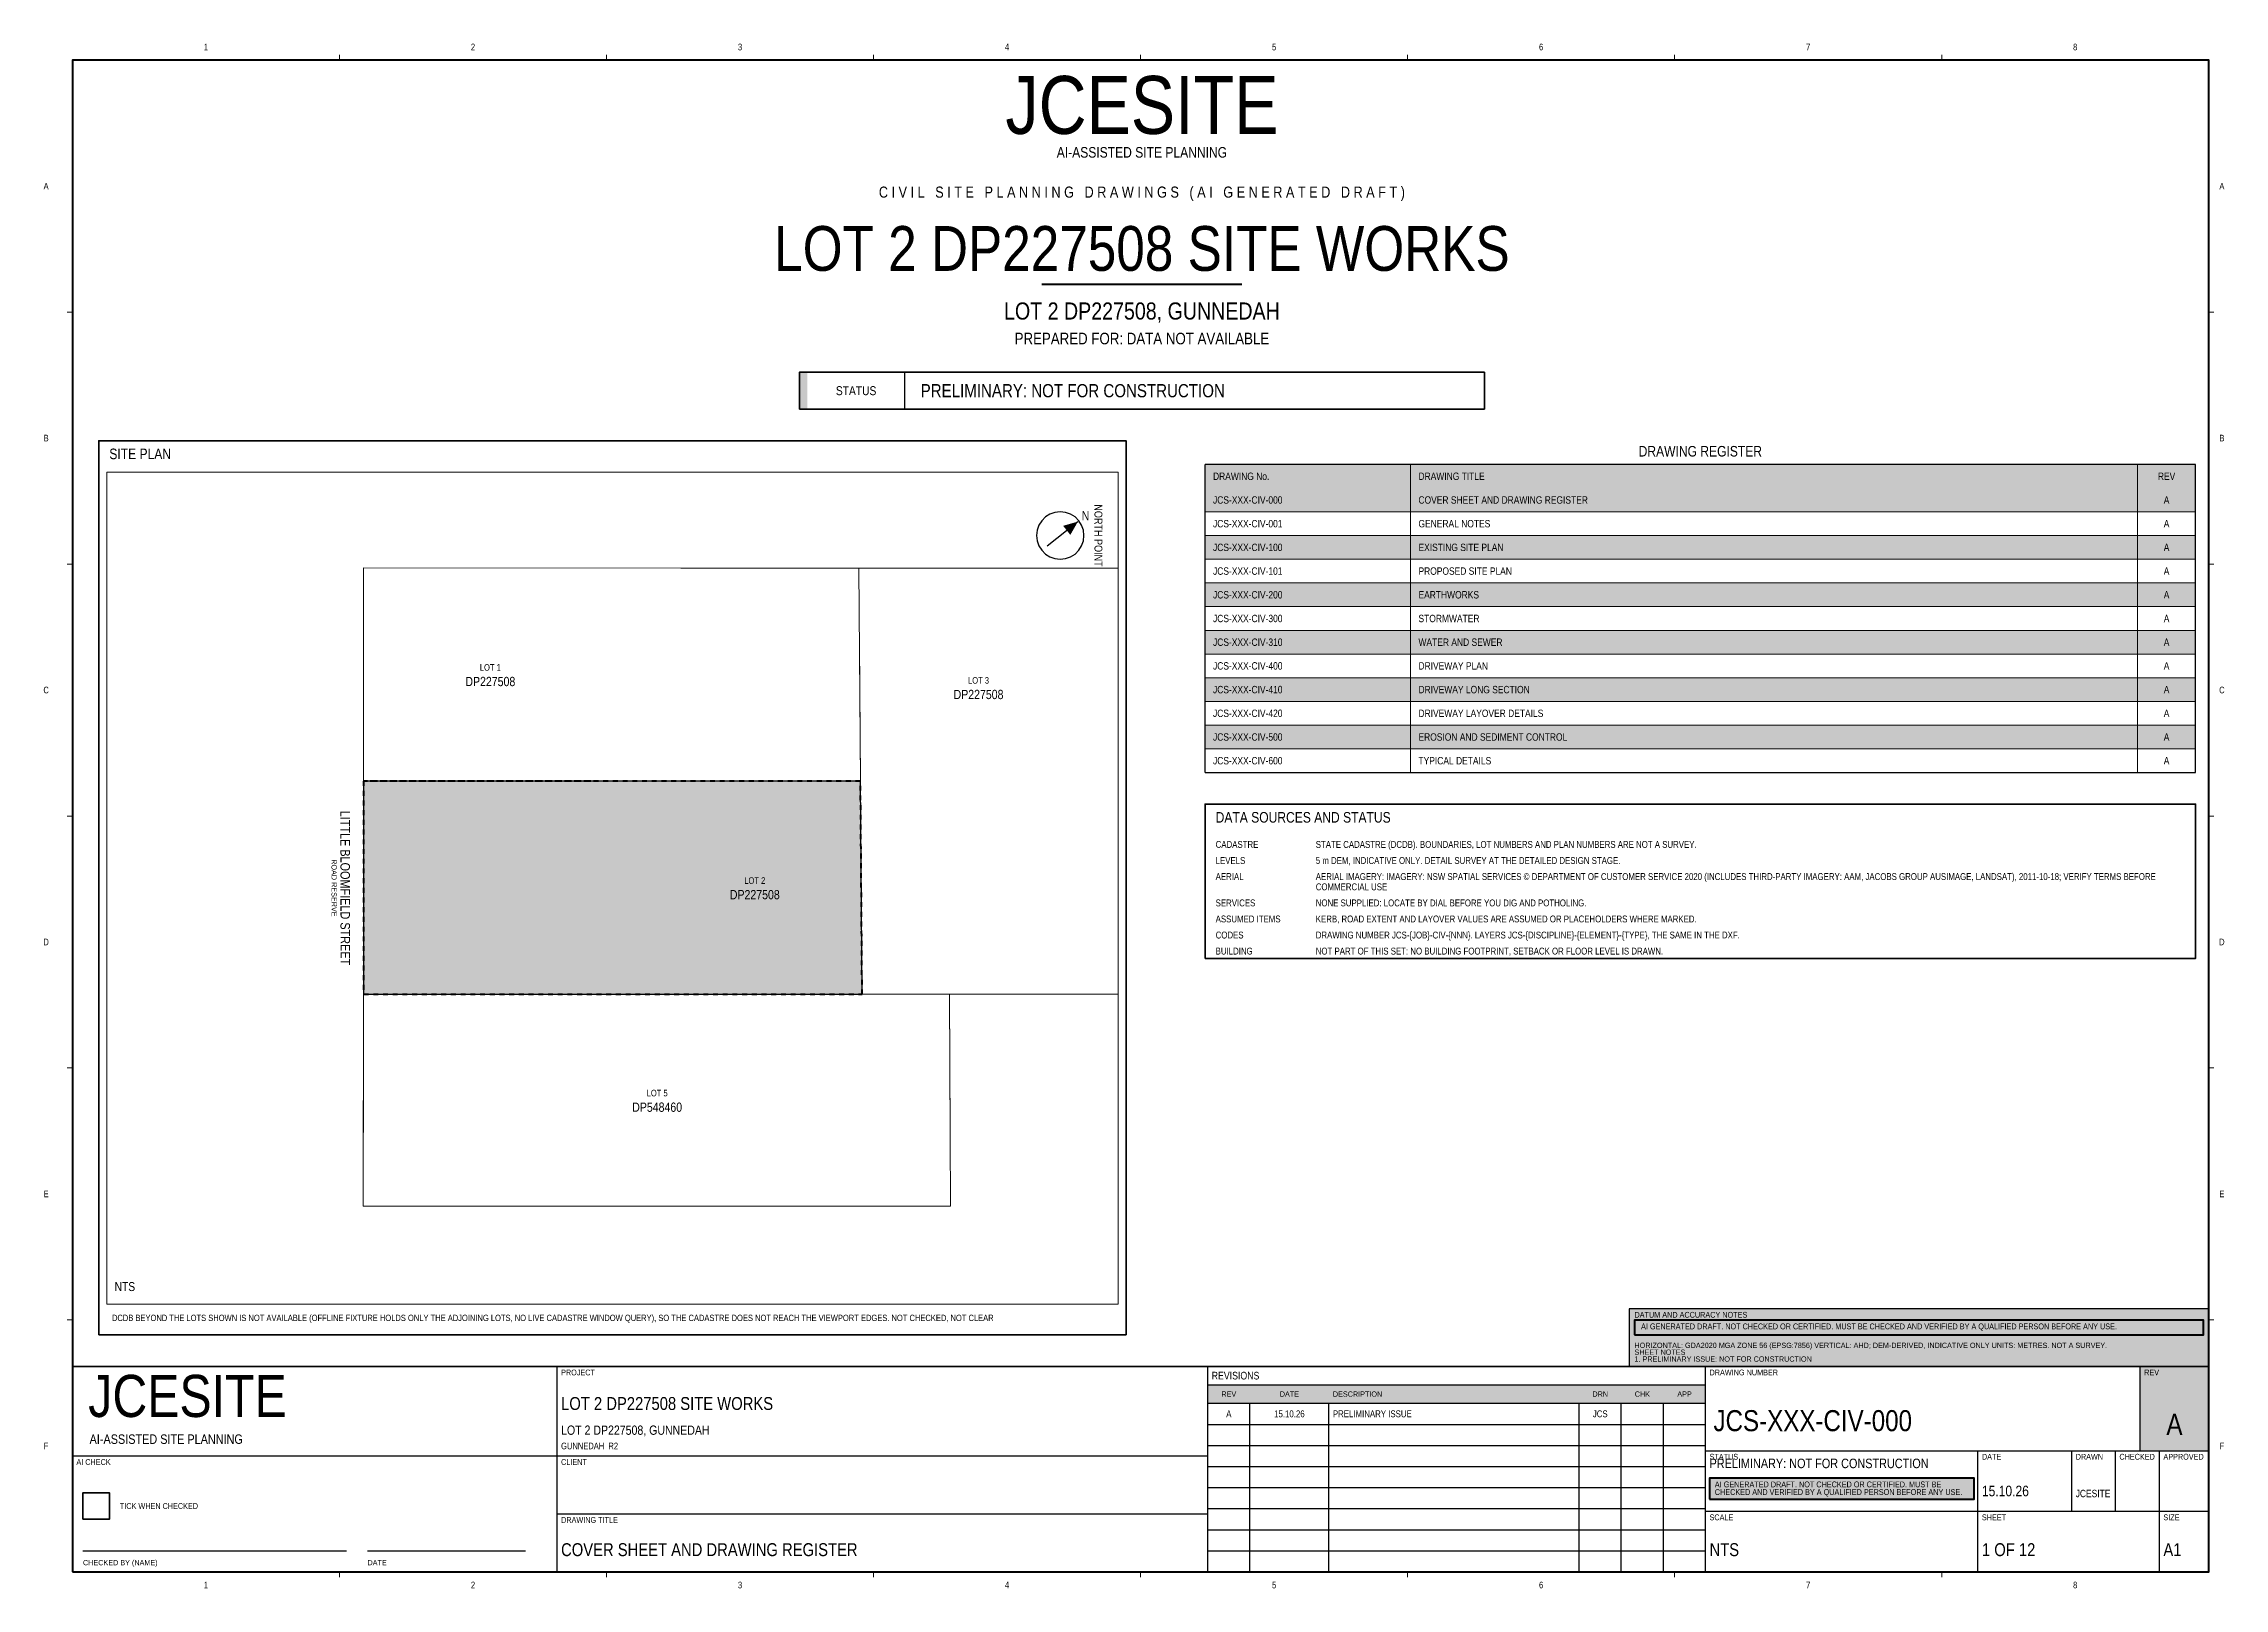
# Paper-space layout 'C000' of a CAD drawing. Header units: metres, sheet in millimetres. Extents: x 9 to 837, y 4 to 590.
# The model-space entities are those that its viewports show. They can reach past a viewport. Long polylines and large blocks are cut down to what shows.
import ezdxf
from ezdxf.enums import TextEntityAlignment as Align

# ---------------------------------------------------------------- set-up
doc = ezdxf.new("R2010")
doc.units = ezdxf.units.M
doc.header["$LTSCALE"] = 2.5
doc.linetypes.add('JCS_BDY', pattern=[5.896, 2.948, -2.948])
for name, color, linetype, lineweight in [('JCS-ANNO-DATA-TEXT', 1, 'CONTINUOUS', 35), ('JCS-ANNO-NOTE-TEXT', 7, 'CONTINUOUS', 18), ('JCS-ANNO-NRTH-HATCH', 7, 'CONTINUOUS', 18), ('JCS-ANNO-NRTH-LINE', 7, 'CONTINUOUS', 18), ('JCS-ANNO-NRTH-TEXT', 7, 'CONTINUOUS', 18), ('JCS-FRAM-AICK-HATCH', 1, 'CONTINUOUS', 35), ('JCS-FRAM-AICK-LINE', 1, 'CONTINUOUS', 35), ('JCS-FRAM-AICK-TEXT', 1, 'CONTINUOUS', 35), ('JCS-FRAM-GRID-LINE', 8, 'CONTINUOUS', 9), ('JCS-FRAM-GRID-TEXT', 8, 'CONTINUOUS', 9), ('JCS-FRAM-TABL-HATCH', 7, 'CONTINUOUS', 18), ('JCS-FRAM-TABL-LINE', 7, 'CONTINUOUS', 18), ('JCS-FRAM-TABL-TEXT', 7, 'CONTINUOUS', 18), ('JCS-FRAM-TTLB-HATCH', 7, 'CONTINUOUS', 25), ('JCS-FRAM-TTLB-LINE', 7, 'CONTINUOUS', 25), ('JCS-FRAM-TTLB-TEXT', 7, 'CONTINUOUS', 25), ('JCS-SITE-ADJN-LINE', 9, 'CONTINUOUS', 13), ('JCS-SITE-BNDD-LINE', 2, 'CONTINUOUS', 80), ('JCS-SITE-BNDY-HATCH', 7, 'CONTINUOUS', 50), ('JCS-SITE-BNDY-LINE', 7, 'CONTINUOUS', 50), ('JCS-SITE-LOTS-TEXT', 7, 'CONTINUOUS', 13), ('JCS-SITE-ROAD-TEXT', 9, 'CONTINUOUS', 13), ('JCS-VIEW-VPRT-NONE', 7, 'CONTINUOUS', 13)]:
    doc.layers.add(name, color=color, linetype=linetype, lineweight=lineweight)
doc.styles.add('ARIAL NARROW', font='arialn.ttf')

msp = doc.modelspace()

# ---------------------------------------------------------------- hatches: boundary and pattern name
at = {"layer": 'JCS-SITE-BNDY-HATCH', "true_color": 0xffe680, "transparency": 33554559}
msp.add_hatch(color=7, dxfattribs=at).paths.add_polyline_path([(238443.33, 6569533.9), (238472.59, 6569570.9), (238488.56, 6569558.47), (238459.21, 6569521.36)])

# ---------------------------------------------------------------- linework, layer by layer
at = {"layer": 'JCS-SITE-ADJN-LINE', "lineweight": 13, "true_color": 0x5a5a5a}
for points in [[(238472.36, 6569603.21), (238459.75, 6569587.27), (238456.63, 6569583.32), (238472.59, 6569570.9), (238488.56, 6569558.47), (238493.7, 6569564.98), (238504.09, 6569578.11)], [(238472.59, 6569570.9), (238462.23, 6569578.97)], [(238462.23, 6569578.97), (238472.59, 6569570.9), (238488.56, 6569558.47), (238493.7, 6569564.98), (238497.85, 6569570.23)], [(238433.03, 6569542.04), (238443.33, 6569533.9), (238472.59, 6569570.9)], [(238504.04, 6569556.88), (238493.7, 6569564.98), (238488.56, 6569558.47), (238459.21, 6569521.36), (238469.5, 6569513.2)], [(238442.14, 6569534.84), (238443.33, 6569533.9), (238456.72, 6569550.83)], [(238472.59, 6569538.28), (238459.21, 6569521.36), (238460.38, 6569520.43)]]:
    msp.add_lwpolyline(points, dxfattribs=at)
for points in [[(238472.59, 6569570.9), (238456.63, 6569583.32), (238446.15, 6569570.07), (238427.46, 6569546.45), (238443.33, 6569533.9)], [(238509.54, 6569552.57), (238493.7, 6569564.98), (238488.56, 6569558.47), (238459.21, 6569521.36), (238474.97, 6569508.86)]]:
    msp.add_lwpolyline(points, close=True, dxfattribs=at)
at = {"layer": 'JCS-SITE-BNDD-LINE', "linetype": 'JCS_BDY', "lineweight": 80, "true_color": 0xc6bc0c}
msp.add_lwpolyline([(238459.21, 6569521.36), (238488.56, 6569558.47), (238472.59, 6569570.9), (238443.33, 6569533.9)], close=True, dxfattribs=at)
for points in [[(238456.72, 6569550.83), (238443.33, 6569533.9), (238459.21, 6569521.36)], [(238459.21, 6569521.36), (238472.59, 6569538.28)]]:
    msp.add_lwpolyline(points, dxfattribs=at)
at = {"layer": 'JCS-SITE-BNDY-LINE', "lineweight": 25, "true_color": 0x000000}
msp.add_lwpolyline([(238459.21, 6569521.36), (238488.56, 6569558.47), (238472.59, 6569570.9), (238443.33, 6569533.9)], close=True, dxfattribs=at)
for points in [[(238456.72, 6569550.83), (238443.33, 6569533.9), (238459.21, 6569521.36)], [(238459.21, 6569521.36), (238472.59, 6569538.28)]]:
    msp.add_lwpolyline(points, dxfattribs=at)

psp = doc.layouts.new('C000')

# ---------------------------------------------------------------- hatches: boundary and pattern name
at = {"layer": 'JCS-ANNO-NRTH-HATCH', "true_color": 0x000000}
psp.add_hatch(color=7, dxfattribs=at).paths.add_polyline_path([(401.71, 408.8), (398.84, 403.73), (396.11, 407.18)])
at = {"layer": 'JCS-FRAM-AICK-HATCH', "true_color": 0xffffff}
for points in [[(613, 100), (829, 100), (829, 105.6), (613, 105.6)], [(641.5, 37.6), (741.9, 37.6), (741.9, 45.6), (641.5, 45.6)]]:
    psp.add_hatch(color=7, dxfattribs=at).paths.add_polyline_path(points)
at = {"layer": 'JCS-FRAM-TABL-HATCH', "true_color": 0x292929}
psp.add_hatch(color=7, dxfattribs=at).paths.add_polyline_path([(450, 421.5), (826, 421.5), (826, 430.5), (450, 430.5)])
at = {"layer": 'JCS-FRAM-TABL-HATCH', "true_color": 0xededed}
for points in [[(450, 412.5), (826, 412.5), (826, 421.5), (450, 421.5)], [(450, 394.5), (826, 394.5), (826, 403.5), (450, 403.5)], [(450, 376.5), (826, 376.5), (826, 385.5), (450, 385.5)], [(450, 358.5), (826, 358.5), (826, 367.5), (450, 367.5)], [(450, 340.5), (826, 340.5), (826, 349.5), (450, 349.5)], [(450, 322.5), (826, 322.5), (826, 331.5), (450, 331.5)]]:
    psp.add_hatch(color=7, dxfattribs=at).paths.add_polyline_path(points)
at = {"layer": 'JCS-FRAM-TABL-HATCH', "true_color": 0x000000}
psp.add_hatch(color=7, dxfattribs=at).paths.add_polyline_path([(451, 74), (640, 74), (640, 81), (451, 81)])
at = {"layer": 'JCS-FRAM-TTLB-HATCH', "true_color": 0xb8730d}
psp.add_hatch(color=7, dxfattribs=at).paths.add_polyline_path([(296, 451.5), (299, 451.5), (299, 465.5), (296, 465.5)])
at = {"layer": 'JCS-FRAM-TTLB-HATCH', "true_color": 0xffffff}
psp.add_hatch(color=7, dxfattribs=at).paths.add_polyline_path([(611, 88), (831, 88), (831, 109.9), (611, 109.9)])
at = {"layer": 'JCS-FRAM-TTLB-HATCH', "true_color": 0x000000}
psp.add_hatch(color=7, dxfattribs=at).paths.add_polyline_path([(805, 56), (831, 56), (831, 88), (805, 88)])

# ---------------------------------------------------------------- linework, layer by layer
at = {"layer": 'JCS-ANNO-NRTH-LINE', "lineweight": 25, "true_color": 0x000000}
psp.add_lwpolyline([(404, 403.5), (403.77, 405.5), (403.11, 407.4), (402.04, 409.11), (400.61, 410.54), (398.9, 411.61), (397, 412.27), (395, 412.5), (393, 412.27), (391.1, 411.61), (389.39, 410.54), (387.96, 409.11), (386.89, 407.4), (386.23, 405.5), (386, 403.5), (386.23, 401.5), (386.89, 399.6), (387.96, 397.89), (389.39, 396.46), (391.1, 395.39), (393, 394.73), (395, 394.5), (397, 394.73), (398.9, 395.39), (400.61, 396.46), (402.04, 397.89), (403.11, 399.6), (403.77, 401.5)], close=True, dxfattribs=at)
psp.add_lwpolyline([(390.06, 399.59), (401.71, 408.8)], dxfattribs=at)
at = {"layer": 'JCS-FRAM-AICK-HATCH', "lineweight": 60, "true_color": 0xb80000}
for points in [[(613, 100), (829, 100), (829, 105.6), (613, 105.6)], [(641.5, 37.6), (741.9, 37.6), (741.9, 45.6), (641.5, 45.6)]]:
    psp.add_lwpolyline(points, close=True, dxfattribs=at)
at = {"layer": 'JCS-FRAM-AICK-LINE', "lineweight": 35}
psp.add_lwpolyline([(24, 30), (34, 30), (34, 40), (24, 40)], close=True, dxfattribs=at)
at = {"layer": 'JCS-FRAM-GRID-LINE', "lineweight": 9, "true_color": 0x9c9c9c}
for points in [[(121.38, 584), (121.38, 586)], [(222.75, 584), (222.75, 586)], [(324.12, 584), (324.12, 586)], [(425.5, 584), (425.5, 586)], [(526.88, 584), (526.88, 586)], [(628.25, 584), (628.25, 586)], [(729.62, 584), (729.62, 586)], [(18, 488.33), (20, 488.33)], [(831, 488.33), (833, 488.33)], [(18, 392.67), (20, 392.67)], [(831, 392.67), (833, 392.67)], [(18, 297), (20, 297)], [(831, 297), (833, 297)], [(18, 201.33), (20, 201.33)], [(831, 201.33), (833, 201.33)], [(18, 105.67), (20, 105.67)], [(831, 105.67), (833, 105.67)], [(121.38, 8), (121.38, 10)], [(222.75, 8), (222.75, 10)], [(324.12, 8), (324.12, 10)], [(425.5, 8), (425.5, 10)], [(526.88, 8), (526.88, 10)], [(628.25, 8), (628.25, 10)], [(729.62, 8), (729.62, 10)]]:
    psp.add_lwpolyline(points, dxfattribs=at)
at = {"layer": 'JCS-FRAM-TABL-LINE', "lineweight": 25}
for points in [[(450, 313.5), (826, 313.5), (826, 430.5), (450, 430.5)], [(450, 313.5), (450, 430.5)]]:
    psp.add_lwpolyline(points, dxfattribs=at)
at = {"layer": 'JCS-FRAM-TABL-LINE', "lineweight": 15, "true_color": 0x9c9c9c}
for points in [[(528, 313.5), (528, 430.5)], [(804, 313.5), (804, 430.5)]]:
    psp.add_lwpolyline(points, dxfattribs=at)
at = {"layer": 'JCS-FRAM-TABL-LINE', "lineweight": 9, "true_color": 0x9c9c9c}
for points in [[(450, 412.5), (826, 412.5)], [(450, 403.5), (826, 403.5)], [(450, 394.5), (826, 394.5)], [(450, 385.5), (826, 385.5)], [(450, 376.5), (826, 376.5)], [(450, 367.5), (826, 367.5)], [(450, 358.5), (826, 358.5)], [(450, 349.5), (826, 349.5)], [(450, 340.5), (826, 340.5)], [(450, 331.5), (826, 331.5)], [(450, 322.5), (826, 322.5)], [(450, 313.5), (826, 313.5)]]:
    psp.add_lwpolyline(points, dxfattribs=at)
at = {"layer": 'JCS-FRAM-TABL-LINE', "lineweight": 35, "true_color": 0x000000}
psp.add_lwpolyline([(450, 242.9), (826, 242.9), (826, 301.5), (450, 301.5)], close=True, dxfattribs=at)
at = {"layer": 'JCS-FRAM-TTLB-HATCH', "lineweight": 25, "true_color": 0x000000}
psp.add_lwpolyline([(611, 88), (831, 88), (831, 109.9), (611, 109.9)], close=True, dxfattribs=at)
at = {"layer": 'JCS-FRAM-TTLB-LINE', "lineweight": 50}
psp.add_lwpolyline([(20, 10), (831, 10), (831, 584), (20, 584)], close=True, dxfattribs=at)
at = {"layer": 'JCS-FRAM-TTLB-LINE', "lineweight": 140, "true_color": 0xb8730d}
psp.add_lwpolyline([(388, 499), (464, 499)], dxfattribs=at)
at = {"layer": 'JCS-FRAM-TTLB-LINE', "lineweight": 35, "true_color": 0x000000}
psp.add_lwpolyline([(296, 451.5), (556, 451.5), (556, 465.5), (296, 465.5)], close=True, dxfattribs=at)
at = {"layer": 'JCS-FRAM-TTLB-LINE', "lineweight": 25}
for points in [[(336, 451.5), (336, 465.5)], [(204, 10), (204, 88)], [(451, 10), (451, 88)], [(640, 10), (640, 88)], [(805, 56), (805, 88)], [(451, 81), (640, 81)], [(451, 74), (640, 74)], [(467, 10), (467, 74)], [(497, 10), (497, 74)], [(592, 10), (592, 74)], [(608, 10), (608, 74)], [(624, 10), (624, 74)], [(451, 66), (640, 66)], [(451, 58), (640, 58)], [(20, 54), (204, 54)], [(204, 54), (451, 54)], [(451, 50), (640, 50)], [(640, 56), (831, 56)], [(743.4, 10), (743.4, 56)], [(779, 33), (779, 56)], [(795.6, 33), (795.6, 56)], [(812.3, 10), (812.3, 56)], [(451, 42), (640, 42)], [(451, 34), (640, 34)], [(204, 32), (451, 32)], [(451, 26), (640, 26)], [(640, 33), (831, 33)], [(24, 18), (124, 18)], [(132, 18), (192, 18)], [(451, 18), (640, 18)], [(451, 10), (640, 10)]]:
    psp.add_lwpolyline(points, dxfattribs=at)
at = {"layer": 'JCS-FRAM-TTLB-LINE', "lineweight": 35}
for points in [[(30, 100), (420, 100), (420, 439.5), (30, 439.5)], [(20, 10), (831, 10), (831, 88), (20, 88)]]:
    psp.add_lwpolyline(points, close=True, dxfattribs=at)

# ---------------------------------------------------------------- texts
at = {"layer": 'JCS-ANNO-DATA-TEXT', "true_color": 0xb81a1a, "style": 'ARIAL NARROW'}
psp.add_text('DCDB BEYOND THE LOTS SHOWN IS NOT AVAILABLE (OFFLINE FIXTURE HOLDS ONLY THE ADJOINING LOTS, NO LIVE CADASTRE WINDOW QUERY), SO THE CADASTRE DOES NOT REACH THE VIEWPORT EDGES. NOT CHECKED, NOT CLEAR', height=2.4, dxfattribs=at).set_placement((35, 104.5), align=Align.BOTTOM_LEFT)
at = {"layer": 'JCS-ANNO-NOTE-TEXT', "style": 'ARIAL NARROW'}
psp.add_text('NTS', height=3.4, dxfattribs=at).set_placement((36, 115.6), align=Align.BOTTOM_LEFT)
at = {"layer": 'JCS-ANNO-NRTH-TEXT', "style": 'ARIAL NARROW'}
psp.add_text('NORTH POINT', height=3, rotation=-90, dxfattribs=at).set_placement((409.5, 403.5), align=Align.MIDDLE_CENTER)
psp.add_text('N', height=3.5, dxfattribs=at).set_placement((404.57, 411.07), align=Align.MIDDLE_CENTER)
at = {"layer": 'JCS-FRAM-AICK-TEXT', "true_color": 0xb80000, "style": 'ARIAL NARROW'}
for s, p in [('AI GENERATED DRAFT. NOT CHECKED OR CERTIFIED. MUST BE CHECKED AND VERIFIED BY A QUALIFIED PERSON BEFORE ANY USE.', (615.5, 104.3)), ('AI GENERATED DRAFT. NOT CHECKED OR CERTIFIED. MUST BE', (643.5, 44.3)), ('CHECKED AND VERIFIED BY A QUALIFIED PERSON BEFORE ANY USE.', (643.5, 41.4))]:
    psp.add_text(s, height=2.2, dxfattribs=at).set_placement(p, align=Align.TOP_LEFT)
at = {"layer": 'JCS-FRAM-GRID-TEXT', "true_color": 0x4c4c4c, "style": 'ARIAL NARROW'}
for s, p in [('1', (70.69, 589)), ('2', (172.06, 589)), ('3', (273.44, 589)), ('4', (374.81, 589)), ('5', (476.19, 589)), ('6', (577.56, 589)), ('7', (678.94, 589)), ('8', (780.31, 589)), ('A', (10, 536.17)), ('A', (836, 536.17)), ('B', (10, 440.5)), ('B', (836, 440.5)), ('C', (10, 344.83)), ('C', (836, 344.83)), ('D', (10, 249.17)), ('D', (836, 249.17)), ('E', (10, 153.5)), ('E', (836, 153.5)), ('F', (10, 57.83)), ('F', (836, 57.83)), ('1', (70.69, 5)), ('2', (172.06, 5)), ('3', (273.44, 5)), ('4', (374.81, 5)), ('5', (476.19, 5)), ('6', (577.56, 5)), ('7', (678.94, 5)), ('8', (780.31, 5))]:
    psp.add_text(s, height=2.5, dxfattribs=at).set_placement(p, align=Align.MIDDLE_CENTER)
at = {"layer": 'JCS-FRAM-TABL-TEXT', "style": 'ARIAL NARROW'}
for s, height, p in [('DRAWING REGISTER', 4, (638, 435.5)), ('A', 2.8, (815, 417)), ('A', 2.8, (815, 408)), ('A', 2.8, (815, 399)), ('A', 2.8, (815, 390)), ('A', 2.8, (815, 381)), ('A', 2.8, (815, 372)), ('A', 2.8, (815, 363)), ('A', 2.8, (815, 354)), ('A', 2.8, (815, 345)), ('A', 2.8, (815, 336)), ('A', 2.8, (815, 327)), ('A', 2.8, (815, 318)), ('A', 2.6, (459, 70)), ('15.10.26', 2.6, (482, 70)), ('JCS', 2.6, (600, 70))]:
    psp.add_text(s, height=height, dxfattribs=at).set_placement(p, align=Align.MIDDLE_CENTER)
at = {"layer": 'JCS-FRAM-TABL-TEXT', "true_color": 0xffffff, "style": 'ARIAL NARROW'}
for s, height, p in [('DRAWING No.', 2.8, (453, 426)), ('DRAWING TITLE', 2.8, (531, 426)), ('DESCRIPTION', 2, (498.5, 77.5))]:
    psp.add_text(s, height=height, dxfattribs=at).set_placement(p, align=Align.MIDDLE_LEFT)
for s, height, p in [('REV', 2.8, (815, 426)), ('REV', 2, (459, 77.5)), ('DATE', 2, (482, 77.5)), ('DRN', 2, (600, 77.5)), ('CHK', 2, (616, 77.5)), ('APP', 2, (632, 77.5))]:
    psp.add_text(s, height=height, dxfattribs=at).set_placement(p, align=Align.MIDDLE_CENTER)
at = {"layer": 'JCS-FRAM-TABL-TEXT', "style": 'ARIAL NARROW'}
for s, height, p in [('JCS-XXX-CIV-000', 2.8, (453, 417)), ('COVER SHEET AND DRAWING REGISTER', 2.8, (531, 417)), ('JCS-XXX-CIV-001', 2.8, (453, 408)), ('GENERAL NOTES', 2.8, (531, 408)), ('JCS-XXX-CIV-100', 2.8, (453, 399)), ('EXISTING SITE PLAN', 2.8, (531, 399)), ('JCS-XXX-CIV-101', 2.8, (453, 390)), ('PROPOSED SITE PLAN', 2.8, (531, 390)), ('JCS-XXX-CIV-200', 2.8, (453, 381)), ('EARTHWORKS', 2.8, (531, 381)), ('JCS-XXX-CIV-300', 2.8, (453, 372)), ('STORMWATER', 2.8, (531, 372)), ('JCS-XXX-CIV-310', 2.8, (453, 363)), ('WATER AND SEWER', 2.8, (531, 363)), ('JCS-XXX-CIV-400', 2.8, (453, 354)), ('DRIVEWAY PLAN', 2.8, (531, 354)), ('JCS-XXX-CIV-410', 2.8, (453, 345)), ('DRIVEWAY LONG SECTION', 2.8, (531, 345)), ('JCS-XXX-CIV-420', 2.8, (453, 336)), ('DRIVEWAY LAYOVER DETAILS', 2.8, (531, 336)), ('JCS-XXX-CIV-500', 2.8, (453, 327)), ('EROSION AND SEDIMENT CONTROL', 2.8, (531, 327)), ('JCS-XXX-CIV-600', 2.8, (453, 318)), ('TYPICAL DETAILS', 2.8, (531, 318)), ('PRELIMINARY ISSUE', 2.6, (498.5, 70))]:
    psp.add_text(s, height=height, dxfattribs=at).set_placement(p, align=Align.MIDDLE_LEFT)
for s, height, p in [('DATA SOURCES AND STATUS', 4, (454, 298.5)), ('CADASTRE', 2.6, (454, 287.5)), ('STATE CADASTRE (DCDB). BOUNDARIES, LOT NUMBERS AND PLAN NUMBERS ARE NOT A SURVEY.', 2.6, (492, 287.5)), ('AERIAL', 2.6, (454, 275.3)), ('LEVELS', 2.6, (454, 281.4)), ('AERIAL IMAGERY: IMAGERY: NSW SPATIAL SERVICES © DEPARTMENT OF CUSTOMER SERVICE 2020 (INCLUDES THIRD-PARTY IMAGERY: AAM, JACOBS GROUP AUSIMAGE, LANDSAT), 2011-10-18; VERIFY TERMS BEFORE', 2.6, (492, 275.3)), ('5 m DEM, INDICATIVE ONLY. DETAIL SURVEY AT THE DETAILED DESIGN STAGE.', 2.6, (492, 281.4)), ('SERVICES', 2.6, (454, 265.3)), ('COMMERCIAL USE', 2.6, (492, 271.4)), ('NONE SUPPLIED: LOCATE BY DIAL BEFORE YOU DIG AND POTHOLING.', 2.6, (492, 265.3)), ('ASSUMED ITEMS', 2.6, (454, 259.2)), ('KERB, ROAD EXTENT AND LAYOVER VALUES ARE ASSUMED OR PLACEHOLDERS WHERE MARKED.', 2.6, (492, 259.2)), ('CODES', 2.6, (454, 253.1)), ('DRAWING NUMBER JCS-{JOB}-CIV-{NNN}. LAYERS JCS-{DISCIPLINE}-{ELEMENT}-{TYPE}, THE SAME IN THE DXF.', 2.6, (492, 253.1)), ('BUILDING', 2.6, (454, 247)), ('NOT PART OF THIS SET: NO BUILDING FOOTPRINT, SETBACK OR FLOOR LEVEL IS DRAWN.', 2.6, (492, 247))]:
    psp.add_text(s, height=height, dxfattribs=at).set_placement(p, align=Align.TOP_LEFT)
at = {"layer": 'JCS-FRAM-TTLB-TEXT', "style": 'ARIAL NARROW'}
for s, height, p in [('JCESITE', 22, (426, 578)), ('C I V I L   S I T E   P L A N N I N G   D R A W I N G S   ( A I   G E N E R A T E D   D R A F T )', 4.2, (426, 536)), ('LOT 2 DP227508 SITE WORKS', 17, (426, 521)), ('LOT 2 DP227508, GUNNEDAH', 6.5, (426, 492)), ('PREPARED FOR: DATA NOT AVAILABLE', 4.4, (426, 480.5))]:
    psp.add_text(s, height=height, dxfattribs=at).set_placement(p, align=Align.TOP_CENTER)
at = {"layer": 'JCS-FRAM-TTLB-TEXT', "true_color": 0x4c4c4c, "style": 'ARIAL NARROW'}
psp.add_text('AI-ASSISTED SITE PLANNING', height=4, dxfattribs=at).set_placement((426, 551), align=Align.TOP_CENTER)
psp.add_text('STATUS', height=3.4, dxfattribs=at).set_placement((317.5, 458.5), align=Align.MIDDLE_CENTER)
at = {"layer": 'JCS-FRAM-TTLB-TEXT', "style": 'ARIAL NARROW'}
for s, height, p in [('PRELIMINARY: NOT FOR CONSTRUCTION', 5, (342, 458.5)), ('REVISIONS', 2.9, (452.5, 84.5))]:
    psp.add_text(s, height=height, dxfattribs=at).set_placement(p, align=Align.MIDDLE_LEFT)
for s, height, p in [('SITE PLAN', 4, (34, 436.5)), ('DATUM AND ACCURACY NOTES', 2.2, (613, 108.7)), ('SHEET NOTES', 2, (613, 94.4)), ('1. PRELIMINARY ISSUE: NOT FOR CONSTRUCTION', 2, (613, 91.8)), ('HORIZONTAL: GDA2020 MGA ZONE 56 (EPSG:7856) VERTICAL: AHD; DEM-DERIVED, INDICATIVE ONLY UNITS: METRES. NOT A SURVEY.', 2, (613, 97))]:
    psp.add_text(s, height=height, dxfattribs=at).set_placement(p, align=Align.TOP_LEFT)
for s, height, p in [('JCESITE', 16, (26, 64)), ('LOT 2 DP227508 SITE WORKS', 4.9, (205.5, 70)), ('JCS-XXX-CIV-000', 8, (643, 61)), ('AI-ASSISTED SITE PLANNING', 3.6, (26.5, 57.5)), ('GUNNEDAH  R2', 2.5, (205.5, 55.8)), ('LOT 2 DP227508, GUNNEDAH', 3.5, (205.5, 61)), ('PRELIMINARY: NOT FOR CONSTRUCTION', 3.6, (641.5, 48.3)), ('15.10.26', 4, (744.9, 37.5)), ('JCESITE', 2.8, (780.5, 37.5)), ('COVER SHEET AND DRAWING REGISTER', 4.9, (205.5, 14.5)), ('NTS', 4.9, (641.5, 14.5)), ('1 OF 12', 4.9, (744.9, 14.5)), ('A1', 4.9, (813.8, 14.5))]:
    psp.add_text(s, height=height, dxfattribs=at).set_placement(p, align=Align.BOTTOM_LEFT)
at = {"layer": 'JCS-FRAM-TTLB-TEXT', "true_color": 0x4c4c4c, "style": 'ARIAL NARROW'}
for s, height, p in [('PROJECT', 2.2, (205.5, 86.8)), ('DRAWING NUMBER', 2.2, (641.5, 86.8)), ('AI CHECK', 2.2, (21.5, 52.8)), ('CLIENT', 2.2, (205.5, 52.8)), ('STATUS', 2.2, (641.5, 54.8)), ('DATE', 2.2, (744.9, 54.8)), ('DRAWN', 2.2, (780.5, 54.8)), ('CHECKED', 2.2, (797.1, 54.8)), ('APPROVED', 2.2, (813.8, 54.8)), ('DRAWING TITLE', 2.2, (205.5, 30.8)), ('SCALE', 2.2, (641.5, 31.8)), ('SHEET', 2.2, (744.9, 31.8)), ('SIZE', 2.2, (813.8, 31.8)), ('CHECKED BY (NAME)', 2, (24, 14.5)), ('DATE', 2, (132, 14.5))]:
    psp.add_text(s, height=height, dxfattribs=at).set_placement(p, align=Align.TOP_LEFT)
at = {"layer": 'JCS-FRAM-TTLB-TEXT', "true_color": 0xffffff, "style": 'ARIAL NARROW'}
psp.add_text('REV', height=2.2, dxfattribs=at).set_placement((806.5, 86.8), align=Align.TOP_LEFT)
psp.add_text('A', height=8, dxfattribs=at).set_placement((818, 66), align=Align.MIDDLE_CENTER)
at = {"layer": 'JCS-FRAM-TTLB-TEXT', "true_color": 0x4c4c4c, "style": 'ARIAL NARROW'}
psp.add_text('TICK WHEN CHECKED', height=2.2, dxfattribs=at).set_placement((38, 35), align=Align.MIDDLE_LEFT)
at = {"layer": 'JCS-SITE-LOTS-TEXT', "style": 'ARIAL NARROW'}
for s, p in [('DP227508', (178.64, 349.82)), ('DP227508', (363.97, 344.9)), ('DP227508', (279.04, 268.89)), ('DP548460', (241.97, 188.19))]:
    psp.add_text(s, height=3.5, dxfattribs=at).set_placement(p, align=Align.TOP_CENTER)
for s, p in [('LOT 1', (178.64, 351.42)), ('LOT 3', (363.97, 346.5)), ('LOT 2', (279.04, 270.49)), ('LOT 5', (241.97, 189.79))]:
    psp.add_text(s, height=2.5, dxfattribs=at).set_placement(p, align=Align.BOTTOM_CENTER)
at = {"layer": 'JCS-SITE-ROAD-TEXT', "true_color": 0x333333, "style": 'ARIAL NARROW'}
psp.add_text('LITTLE BLOOMFIELD STREET', height=3.6, rotation=-89.9624, dxfattribs=at).set_placement((123.55, 269.69), align=Align.MIDDLE_CENTER)
at = {"layer": 'JCS-SITE-ROAD-TEXT', "true_color": 0x4c4c4c, "style": 'ARIAL NARROW'}
psp.add_text('ROAD RESERVE', height=2, rotation=-89.9624, dxfattribs=at).set_placement((119.35, 269.69), align=Align.MIDDLE_CENTER)

# ---------------------------------------------------------------- viewports
at = {"layer": 'JCS-VIEW-VPRT-NONE', "view_twist_angle": 308.334777}
vp = psp.add_viewport(center=(225, 269.55), size=(384, 315.9), view_center_point=(5301061.99, 3887742.8), view_height=78.975, dxfattribs=at)
vp.frozen_layers = ['JCS-ANNO-DATA-TEXT', 'JCS-ANNO-NOTE-TEXT', 'JCS-ANNO-NRTH-HATCH', 'JCS-ANNO-NRTH-LINE', 'JCS-ANNO-NRTH-TEXT', 'JCS-FRAM-AICK-HATCH', 'JCS-FRAM-AICK-LINE', 'JCS-FRAM-AICK-TEXT', 'JCS-FRAM-GRID-LINE', 'JCS-FRAM-GRID-TEXT', 'JCS-FRAM-TABL-HATCH', 'JCS-FRAM-TABL-LINE', 'JCS-FRAM-TABL-TEXT', 'JCS-FRAM-TTLB-HATCH', 'JCS-FRAM-TTLB-LINE', 'JCS-FRAM-TTLB-TEXT', 'JCS-SITE-LOTS-TEXT', 'JCS-SITE-ROAD-TEXT', 'JCS-VIEW-VPRT-NONE']

doc.saveas('drawing.dxf')
